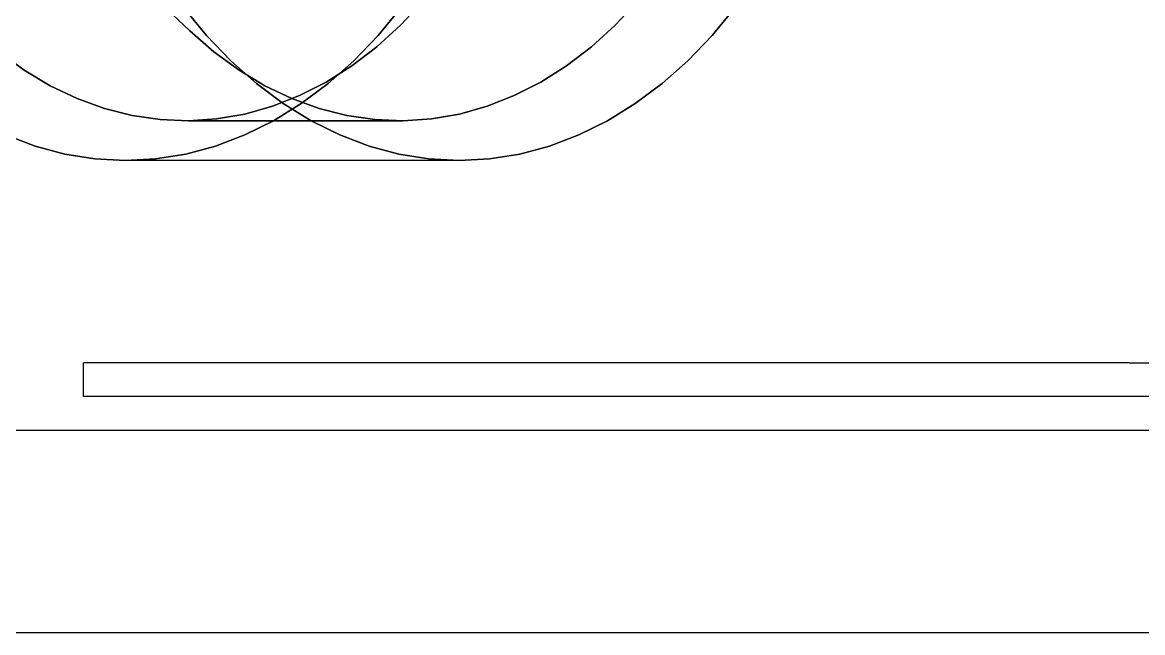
# Model space of a CAD drawing. Header units: millimetres. Extents: x -180 to 1414, y -663 to 972.
# Drawn here: x 622.19 to 655.39, y 774 to 792.09 of the extents above; entities that cross this region are included whole.
import ezdxf

# ---------------------------------------------------------------- set-up
doc = ezdxf.new("R2010")
doc.units = ezdxf.units.MM
doc.layers.add('SIDE', color=8, linetype='Continuous')

msp = doc.modelspace()

# ---------------------------------------------------------------- linework, layer by layer
at = {"layer": 'SIDE'}
for p, q in [((627.158, 791.843), (600.701, 816.843)), ((627.158, 791.843), (600.701, 816.843)), ((626.966, 792.538), (627.647, 791.709)), ((627.647, 791.709), (626.966, 792.538)), ((632.737, 791.709), (633.419, 792.538)), ((633.419, 792.538), (632.737, 791.709)), ((634.068, 792.721), (633.4, 792.01)), ((633.4, 792.01), (634.068, 792.721)), ((640.432, 792.721), (639.764, 792.01)), ((639.764, 792.01), (640.432, 792.721)), ((642.637, 791.709), (643.318, 792.538)), ((643.318, 792.538), (642.637, 791.709)), ((627.158, 791.843), (627.871, 791.223)), ((627.871, 791.223), (627.158, 791.843)), ((633.4, 792.01), (632.695, 791.371)), ((632.695, 791.371), (633.4, 792.01)), ((639.764, 792.01), (639.059, 791.371)), ((639.059, 791.371), (639.764, 792.01)), ((627.647, 791.709), (628.37, 790.954)), ((628.37, 790.954), (627.647, 791.709)), ((632.014, 790.954), (632.737, 791.709)), ((632.737, 791.709), (632.014, 790.954)), ((641.914, 790.954), (642.637, 791.709)), ((642.637, 791.709), (641.914, 790.954)), ((622.25, 790.679), (621.507, 791.223)), ((621.507, 791.223), (622.25, 790.679)), ((628.614, 790.679), (627.871, 791.223)), ((627.871, 791.223), (628.614, 790.679)), ((632.695, 791.371), (631.959, 790.808)), ((631.959, 790.808), (632.695, 791.371)), ((639.059, 791.371), (638.323, 790.808)), ((638.323, 790.808), (639.059, 791.371)), ((628.37, 790.954), (629.132, 790.278)), ((629.132, 790.278), (628.37, 790.954)), ((631.253, 790.278), (632.014, 790.954)), ((632.014, 790.954), (631.253, 790.278)), ((641.152, 790.278), (641.914, 790.954)), ((641.914, 790.954), (641.152, 790.278)), ((623.02, 790.216), (622.25, 790.679)), ((622.25, 790.679), (623.02, 790.216)), ((629.384, 790.216), (628.614, 790.679)), ((628.614, 790.679), (629.384, 790.216)), ((631.959, 790.808), (631.196, 790.325)), ((631.196, 790.325), (631.959, 790.808)), ((638.323, 790.808), (637.56, 790.325)), ((637.56, 790.325), (638.323, 790.808)), ((623.813, 789.836), (623.02, 790.216)), ((623.02, 790.216), (623.813, 789.836)), ((629.132, 790.278), (629.926, 789.684)), ((629.926, 789.684), (629.132, 790.278)), ((630.176, 789.836), (629.384, 790.216)), ((629.384, 790.216), (630.176, 789.836)), ((631.196, 790.325), (630.408, 789.923)), ((630.408, 789.923), (631.196, 790.325)), ((630.458, 789.684), (631.253, 790.278)), ((631.253, 790.278), (630.458, 789.684)), ((637.56, 790.325), (636.772, 789.923)), ((636.772, 789.923), (637.56, 790.325)), ((640.358, 789.684), (641.152, 790.278)), ((641.152, 790.278), (640.358, 789.684)), ((624.623, 789.54), (623.813, 789.836)), ((623.813, 789.836), (624.623, 789.54)), ((630.408, 789.923), (629.602, 789.606)), ((629.602, 789.606), (630.408, 789.923)), ((630.987, 789.54), (630.176, 789.836)), ((630.176, 789.836), (630.987, 789.54)), ((636.772, 789.923), (635.966, 789.606)), ((635.966, 789.606), (636.772, 789.923)), ((625.446, 789.331), (624.623, 789.54)), ((624.623, 789.54), (625.446, 789.331)), ((629.602, 789.606), (628.782, 789.376)), ((628.782, 789.376), (629.602, 789.606)), ((629.634, 789.175), (630.458, 789.684)), ((630.458, 789.684), (629.634, 789.175)), ((629.926, 789.684), (630.75, 789.175)), ((630.75, 789.175), (629.926, 789.684)), ((631.81, 789.331), (630.987, 789.54)), ((630.987, 789.54), (631.81, 789.331)), ((635.966, 789.606), (635.145, 789.376)), ((635.145, 789.376), (635.966, 789.606)), ((639.534, 789.175), (640.358, 789.684)), ((640.358, 789.684), (639.534, 789.175)), ((626.279, 789.21), (625.446, 789.331)), ((625.446, 789.331), (626.279, 789.21)), ((627.115, 789.177), (626.279, 789.21)), ((626.279, 789.21), (627.115, 789.177)), ((627.951, 789.232), (627.115, 789.177)), ((627.115, 789.177), (627.951, 789.232)), ((633.479, 789.177), (627.115, 789.177)), ((627.115, 789.177), (633.479, 789.177)), ((628.782, 789.376), (627.951, 789.232)), ((627.951, 789.232), (628.782, 789.376)), ((628.786, 788.755), (629.634, 789.175)), ((629.634, 789.175), (628.786, 788.755)), ((630.75, 789.175), (631.599, 788.755)), ((631.599, 788.755), (630.75, 789.175)), ((632.643, 789.21), (631.81, 789.331)), ((631.81, 789.331), (632.643, 789.21)), ((633.479, 789.177), (632.643, 789.21)), ((632.643, 789.21), (633.479, 789.177)), ((634.315, 789.232), (633.479, 789.177)), ((633.479, 789.177), (634.315, 789.232)), ((635.145, 789.376), (634.315, 789.232)), ((634.315, 789.232), (635.145, 789.376)), ((638.685, 788.755), (639.534, 789.175)), ((639.534, 789.175), (638.685, 788.755)), ((621.699, 788.755), (622.568, 788.426)), ((622.568, 788.426), (621.699, 788.755)), ((627.917, 788.426), (628.786, 788.755)), ((628.786, 788.755), (627.917, 788.426)), ((631.599, 788.755), (632.467, 788.426)), ((632.467, 788.426), (631.599, 788.755)), ((637.817, 788.426), (638.685, 788.755)), ((638.685, 788.755), (637.817, 788.426)), ((622.568, 788.426), (623.451, 788.19)), ((623.451, 788.19), (622.568, 788.426)), ((623.451, 788.19), (624.344, 788.048)), ((624.344, 788.048), (623.451, 788.19)), ((626.141, 788.048), (627.034, 788.19)), ((627.034, 788.19), (626.141, 788.048)), ((627.034, 788.19), (627.917, 788.426)), ((627.917, 788.426), (627.034, 788.19)), ((632.467, 788.426), (633.35, 788.19)), ((633.35, 788.19), (632.467, 788.426)), ((633.35, 788.19), (634.244, 788.048)), ((634.244, 788.048), (633.35, 788.19)), ((636.04, 788.048), (636.934, 788.19)), ((636.934, 788.19), (636.04, 788.048)), ((636.934, 788.19), (637.817, 788.426)), ((637.817, 788.426), (636.934, 788.19)), ((624.344, 788.048), (625.243, 788)), ((625.243, 788), (624.344, 788.048)), ((625.243, 788), (626.141, 788.048)), ((626.141, 788.048), (625.243, 788)), ((635.142, 788), (625.243, 788)), ((635.142, 788), (625.243, 788)), ((634.244, 788.048), (635.142, 788)), ((635.142, 788), (634.244, 788.048)), ((635.142, 788), (636.04, 788.048)), ((636.04, 788.048), (635.142, 788)), ((624.087, 782), (624, 782)), ((624, 781), (624, 782)), ((624.346, 782), (624.087, 782)), ((624.777, 782), (624.346, 782)), ((625.377, 782), (624.777, 782)), ((626.143, 782), (625.377, 782)), ((627.07, 782), (626.143, 782)), ((628.153, 782), (627.07, 782)), ((629.387, 782), (628.153, 782)), ((630.763, 782), (629.387, 782)), ((632.275, 782), (630.763, 782)), ((633.915, 782), (632.275, 782)), ((635.672, 782), (633.915, 782)), ((637.537, 782), (635.672, 782)), ((639.5, 782), (637.537, 782)), ((641.55, 782), (639.5, 782)), ((643.674, 782), (641.55, 782)), ((645.863, 782), (643.674, 782)), ((648.102, 782), (645.863, 782)), ((650.38, 782), (648.102, 782)), ((652.683, 782), (650.38, 782)), ((655, 782), (652.683, 782)), ((655, 782), (657.317, 782)), ((624.087, 781), (624, 781)), ((624.346, 781), (624.087, 781)), ((624.777, 781), (624.346, 781)), ((625.377, 781), (624.777, 781)), ((626.143, 781), (625.377, 781)), ((627.07, 781), (626.143, 781)), ((628.153, 781), (627.07, 781)), ((629.387, 781), (628.153, 781)), ((630.763, 781), (629.387, 781)), ((632.275, 781), (630.763, 781)), ((633.915, 781), (632.275, 781)), ((635.672, 781), (633.915, 781)), ((637.537, 781), (635.672, 781)), ((639.5, 781), (637.537, 781)), ((641.55, 781), (639.5, 781)), ((643.674, 781), (641.55, 781)), ((645.863, 781), (643.674, 781)), ((648.102, 781), (645.863, 781)), ((650.38, 781), (648.102, 781)), ((652.683, 781), (650.38, 781)), ((655, 781), (652.683, 781)), ((657.317, 781), (655, 781)), ((621.28, 780), (623.513, 780)), ((623.513, 780), (625.909, 780)), ((625.909, 780), (628.456, 780)), ((628.456, 780), (631.14, 780)), ((631.14, 780), (633.949, 780)), ((633.949, 780), (636.866, 780)), ((636.866, 780), (639.878, 780)), ((639.878, 780), (642.968, 780)), ((642.968, 780), (646.121, 780)), ((646.121, 780), (649.319, 780)), ((649.319, 780), (652.548, 780)), ((652.548, 780), (655.789, 780)), ((621.28, 774), (623.513, 774)), ((623.513, 774), (625.909, 774)), ((625.909, 774), (628.456, 774)), ((628.456, 774), (631.14, 774)), ((631.14, 774), (633.949, 774)), ((633.949, 774), (636.866, 774)), ((636.866, 774), (639.878, 774)), ((639.878, 774), (642.968, 774)), ((642.968, 774), (646.121, 774)), ((646.121, 774), (649.319, 774)), ((649.319, 774), (652.548, 774)), ((652.548, 774), (655.789, 774))]:
    msp.add_line(p, q, dxfattribs=at)

doc.saveas('drawing.dxf')
